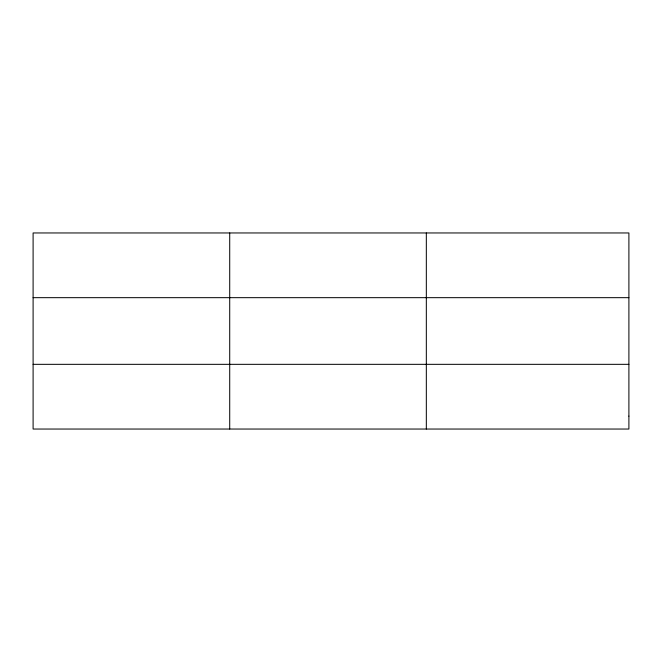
<?xml version="1.0" encoding="UTF-8"?>
<svg xmlns="http://www.w3.org/2000/svg" width="662" height="662" viewBox="0 0 662 662"><rect width="100%" height="100%" fill="white"/><g stroke="black" fill="none" stroke-linecap="round" stroke-linejoin="round"><path stroke-width="0.99" d="M229.714 429.042L229.714 232.958M426.328 429.042L426.328 232.958M33.1 297.668L628.9 297.668M33.1 364.332L628.9 364.332M628.9 416.1L628.9 429.042L33.1 429.042L33.1 232.958L628.9 232.958L628.9 416.1"/></g></svg>
